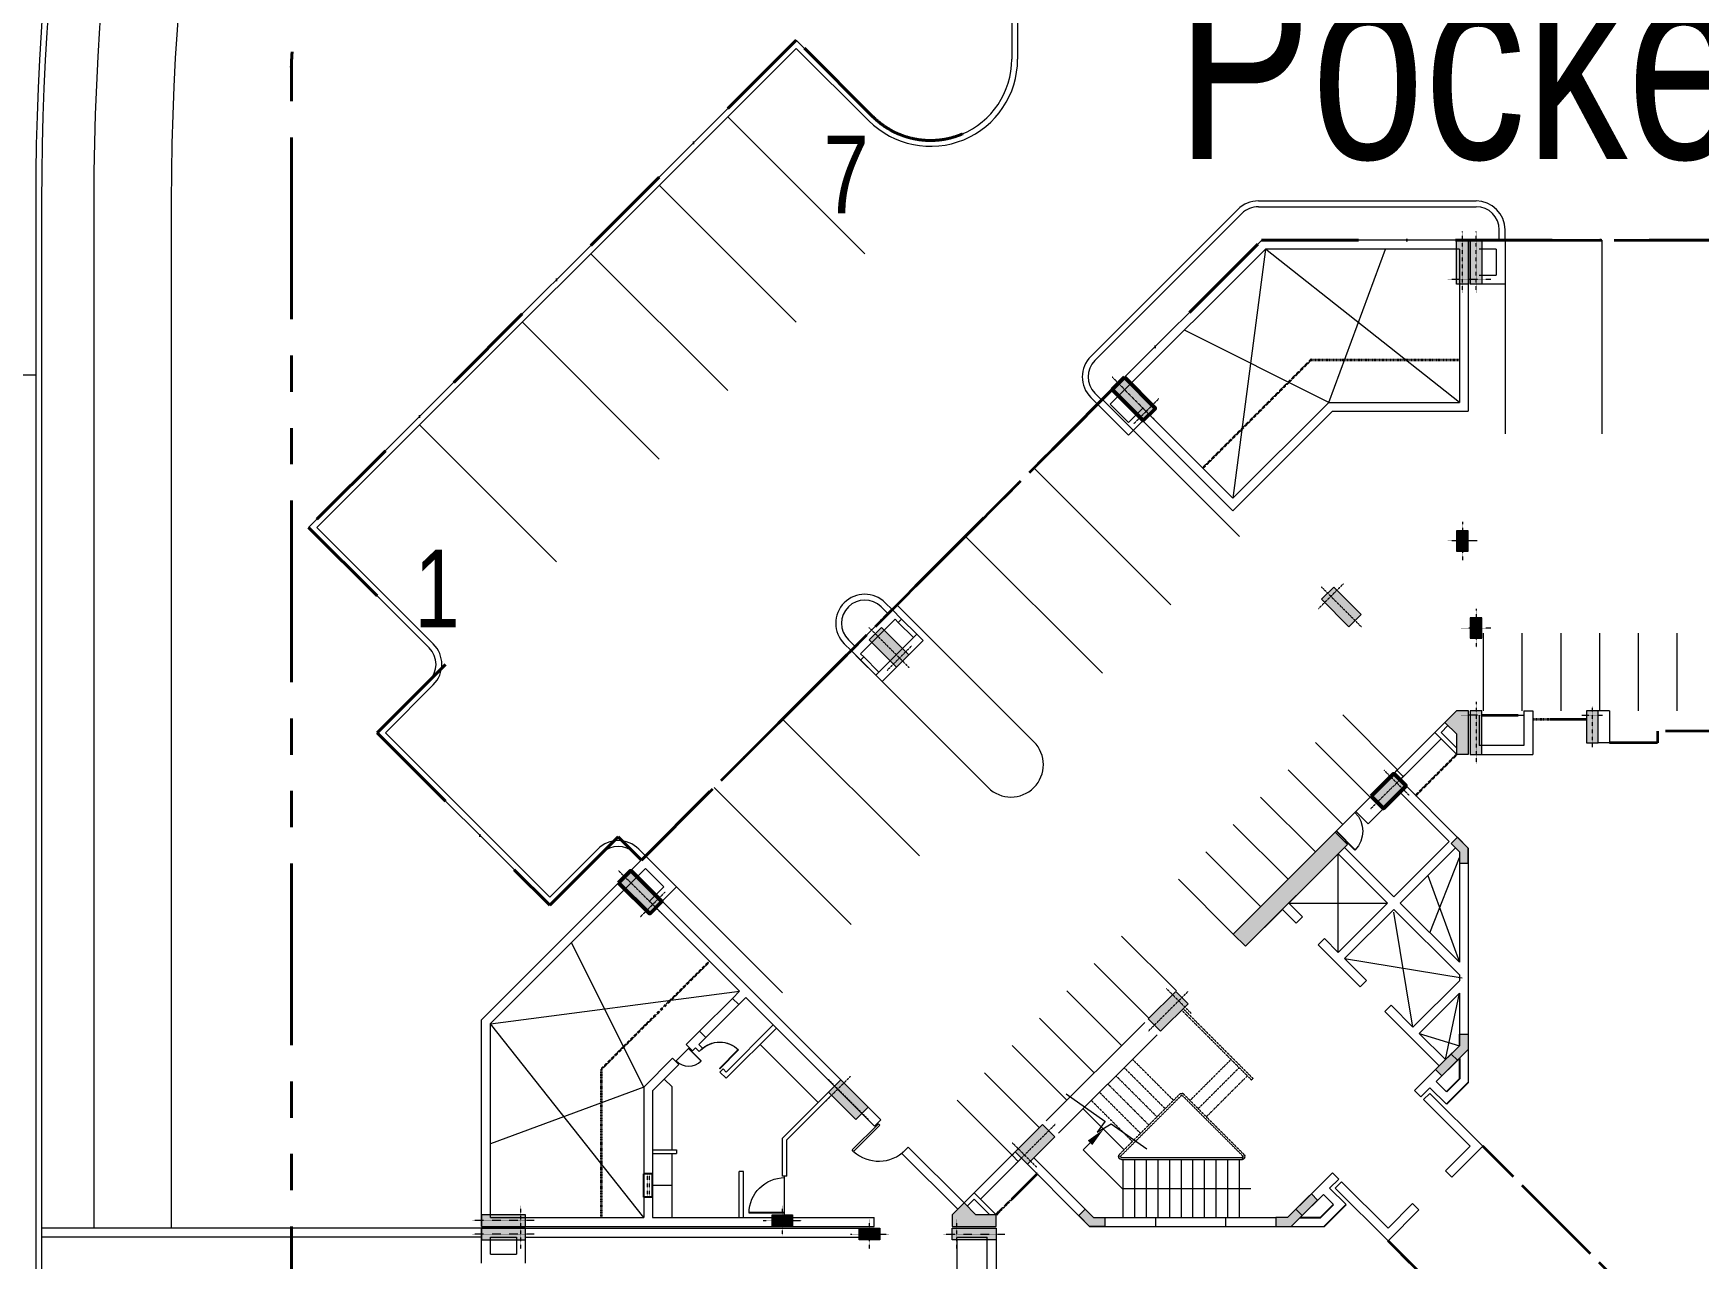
# Model space of a CAD drawing. Header units: inches. Extents: x 5542223 to 12533222, y 497239 to 5189502.
# Drawn here: x 6916560 to 6959546, y 2145931 to 2177581 of the extents above; entities that cross this region are included whole.
import ezdxf

# ---------------------------------------------------------------- set-up
doc = ezdxf.new("R2010")
doc.units = ezdxf.units.IN
doc.header["$MEASUREMENT"] = 0
for name, pattern in [('CENTER2', [1.125, 0.75, -0.125, 0.125, -0.125]), ('DASHDOT', [1, 0.5, -0.25, 0, -0.25]), ('HIDDEN2', [0.1875, 0.125, -0.0625]), ('HIDDENX2', [0.75, 0.5, -0.25]), ('PHANTOM2', [1.25, 0.625, -0.125, 0.125, -0.125, 0.125, -0.125])]:
    doc.linetypes.add(name, pattern=pattern)
doc.layers.get('0').update_dxf_attribs({"color": 1})
for name, color, linetype, lineweight in [('Area_parking', 7, 'DASHDOT', 40), ('C_Door', 7, 'Continuous', 18), ('DOOR', 7, 'Continuous', 9), ('ELE0.18', 7, 'Continuous', 18), ('Parapet', 253, 'Continuous', 9), ('parking', 7, 'Continuous', 13), ('PARKING NO TXT', 7, 'Continuous', 9), ('Parking_Text', 7, 'Continuous', 18), ('PAVEMENT', 7, 'Continuous', 15), ('Road', 7, 'Continuous', 15), ('Road_center', 7, 'DASHDOT', 13), ('Road_CStone', 8, 'Continuous', 15), ('ROW', 7, 'PHANTOM2', 40), ('S_COL', 7, 'Continuous', 9), ('S_COLFILL', 7, 'Continuous', 0), ('S_Door', 7, 'Continuous', 18), ('S_Ele2', 7, 'Continuous', 15), ('S_elev5', 253, 'Continuous', 25), ('S_GRID', 7, 'CENTER2', 9), ('S_Parkingbays', 7, 'Continuous', 13), ('S_Projection', 8, 'HIDDEN2', 35), ('S_Railling', 7, 'Continuous', 13), ('s_stair', 253, 'Continuous', 15), ('S_WALL', 7, 'Continuous', 15), ('S_WinCill', 7, 'Continuous', 13), ('VENT', 7, 'HIDDENX2', 15)]:
    doc.layers.add(name, color=color, linetype=linetype, lineweight=lineweight)
doc.layers.add('C_Wall', color=7, linetype='Continuous', lineweight=25, true_color=0x46007b, plot=False)
doc.layers.add('LS-TEXT', color=7, linetype='Continuous', lineweight=15, plot=False)
doc.styles.add('Parking_txt', font='arial.ttf', dxfattribs={"width": 0.75})

# ---------------------------------------------------------------- blocks, each defined once
blk = doc.blocks.new('col 900')
at = {"layer": 'S_COL', "ltscale": 15}
blk.add_hatch(color=256, dxfattribs=at).paths.add_polyline_path([(-150, -715), (150, -715), (150, 115), (-150, 115)])
at = {"layer": 'S_COL', "color": 6, "linetype": 'CENTER2', "ltscale": 0.1}
for p, q in [((-265, 0), (265, 0)), ((0, 225), (0, -830))]:
    blk.add_line(p, q, dxfattribs=at)
at = {"layer": 'S_COL', "ltscale": 15}
blk.add_lwpolyline([(-150, -715), (150, -715), (150, 115), (-150, 115)], close=True, dxfattribs=at)
blk = doc.blocks.new('COL450X1000')
at = {"layer": 'S_COL', "ltscale": 15}
blk.add_hatch(color=256, dxfattribs=at).paths.add_polyline_path([(225, 885), (-225, 885), (-225, -115), (225, -115)])
blk.add_lwpolyline([(225, 885), (-225, 885), (-225, -115), (225, -115)], close=True, dxfattribs=at)
at = {"layer": 'S_GRID', "color": 6, "ltscale": 0.1}
for p, q in [((0, 1115), (0, -345)), ((-455, 0), (455, 0))]:
    blk.add_line(p, q, dxfattribs=at)
blk = doc.blocks.new('CLO300X530M')
at = {"layer": 'S_COLFILL', "ltscale": 15}
blk.add_hatch(color=256, dxfattribs=at).paths.add_polyline_path([(265, -150), (-265, -150), (-265, 150), (265, 150)])
at = {"layer": 'S_COL', "ltscale": 15}
blk.add_lwpolyline([(265, -150), (-265, -150), (-265, 150), (265, 150)], close=True, dxfattribs=at)
at = {"layer": 'S_GRID', "ltscale": 0.1}
for p, q in [((-495, 0), (495, 0)), ((0, -380), (0, 380))]:
    blk.add_line(p, q, dxfattribs=at)
blk = doc.blocks.new('d800')
at = {"layer": 'C_Door'}
for p, q in [((202, 535), (231, 564)), ((744, -7), (202, 535)), ((773, 22), (231, 564)), ((773, 22), (744, -7))]:
    blk.add_line(p, q, dxfattribs=at)
blk.add_arc((767, 16), 767, 137.3983, 225, dxfattribs=at)
blk = doc.blocks.new('Col1130x300')
at = {"layer": 'S_COL', "ltscale": 15}
blk.add_hatch(color=256, dxfattribs=at).paths.add_polyline_path([(-1015, 150), (115, 150), (115, -150), (-1015, -150)])
at = {"layer": 'S_COL', "color": 0, "ltscale": 15}
blk.add_lwpolyline([(-1015, 150), (115, 150), (115, -150), (-1015, -150)], close=True, dxfattribs=at)
at = {"layer": 'S_GRID', "color": 6, "ltscale": 0.1}
for p, q in [((345, 0), (-1245, 0)), ((0, 380), (0, -380))]:
    blk.add_line(p, q, dxfattribs=at)
blk = doc.blocks.new('Col1130x450')
at = {"layer": 'S_COL', "ltscale": 15}
blk.add_hatch(color=256, dxfattribs=at).paths.add_polyline_path([(-1015, 225), (115, 225), (115, -225), (-1015, -225)])
at = {"layer": 'S_COL', "color": 0, "lineweight": 50, "ltscale": 15}
blk.add_lwpolyline([(-1015, 225), (115, 225), (115, -225), (-1015, -225)], close=True, dxfattribs=at)
at = {"layer": 'S_GRID', "color": 6, "ltscale": 0.1}
for p, q in [((0, 455), (0, -455)), ((345, 0), (-1245, 0))]:
    blk.add_line(p, q, dxfattribs=at)
blk = doc.blocks.new('Door')
for p, q in [((0, 0.458), (0, 0.444)), ((0, 0.458), (0.917, 0.458)), ((0, 0.444), (0.917, 0.444))]:
    blk.add_line(p, q)
blk.add_arc((0, 0.458), 0.917, 270, 360)
blk = doc.blocks.new('Doorr')
for p, q in [((0, -0.458), (0, -0.444)), ((0, -0.444), (0.917, -0.444)), ((0, -0.458), (0.917, -0.458))]:
    blk.add_line(p, q)
blk.add_arc((0, -0.458), 0.917, 0, 90)
blk = doc.blocks.new('col300xx300')
at = {"layer": 'S_COLFILL', "ltscale": 15}
blk.add_hatch(color=256, dxfattribs=at).paths.add_polyline_path([(395, 230), (395, 0), (0, 0), (-279, 279), (-117, 442), (95, 230)])
at = {"layer": 'S_COL', "ltscale": 15}
blk.add_lwpolyline([(395, 230), (395, 0), (0, 0), (-279, 279), (-117, 442), (95, 230)], close=True, dxfattribs=at)
blk = doc.blocks.new('COL450X830')
at = {"layer": 'S_COL', "ltscale": 15}
blk.add_hatch(color=256, dxfattribs=at).paths.add_polyline_path([(-225, -715), (225, -715), (225, 115), (-225, 115)])
at = {"layer": 'S_COL', "color": 0, "lineweight": 50, "ltscale": 15}
blk.add_lwpolyline([(-225, -715), (225, -715), (225, 115), (-225, 115)], close=True, dxfattribs=at)
at = {"layer": 'S_GRID', "color": 6, "lineweight": 9, "ltscale": 0.1}
blk.add_line((455, 0), (-455, 0), dxfattribs=at)
at = {"layer": 'S_GRID', "lineweight": 9, "ltscale": 0.1}
blk.add_line((0, -945), (0, 345), dxfattribs=at)
blk = doc.blocks.new('collift')
at = {"layer": 'S_COL'}
blk.add_hatch(color=256, dxfattribs=at).paths.add_polyline_path([(159, -159), (-159, 159), (2475, 2793), (2793, 2475)])
at = {"layer": 'S_COL', "ltscale": 15}
blk.add_lwpolyline([(159, -159), (-159, 159), (2475, 2793), (2793, 2475)], close=True, dxfattribs=at)
blk = doc.blocks.new('arrow1')
at = {"ltscale": 15}
blk.add_lwpolyline([(-177, -177), (-530, -530), (474, -1530), (3801, -1530)], dxfattribs=at)
blk.add_solid([(-412, -295), (0, 0), (-295, -412)], dxfattribs=at)
blk = doc.blocks.new('1COL')
at = {"layer": 'S_COL'}
h = blk.add_hatch(color=256, dxfattribs=at)
h.paths.add_polyline_path([(545, 80), (0, 80), (0, 0), (300, 0), (512, -212), (913, -613), (1076, -451)])
h.paths.add_polyline_path([(395, 230), (0, 230), (0, 80), (545, 80)])
blk.add_line((1076, -451), (395, 230), dxfattribs=at)
blk.add_lwpolyline([(1076, -451), (913, -613), (300, 0), (0, 0), (0, 230), (395, 230), (1076, -451)], close=True, dxfattribs=at)
blk = doc.blocks.new('ACA_SMS')
at = {"layer": 'S_COLFILL', "ltscale": 15}
for points in [[(15101, -2079), (15401, -2079), (15401, -3209), (15101, -3209), (15101, -2691), (14796, -2385)], [(2083, -15100), (2083, -15400), (3213, -15400), (3213, -15100), (2694, -15100), (2388, -14796)]]:
    blk.add_hatch(color=256, dxfattribs=at).paths.add_polyline_path(points)
at = {"ltscale": 15}
blk.add_lwpolyline([(5025, -11977), (6023, -12685), (6029, -12681), (5825, -12970), (6183, -12749), (7101, -13400)], dxfattribs=at)
at = {"layer": 'C_Wall', "ltscale": 15}
for p, q in [((15170, -11062), (15170, -11586)), ((15170, -11586), (14835, -11921)), ((15400, -11681), (14835, -12246)), ((-5652, -14045), (-5883, -14045)), ((-5652, -14645), (-5883, -14645)), ((11586, -15170), (11921, -14835)), ((11681, -15400), (12247, -14835)), ((11062, -15170), (11586, -15170))]:
    blk.add_line(p, q, dxfattribs=at)
at = {"layer": 'DOOR', "ltscale": 15}
blk.add_line((11968, -5215), (12498, -4685), dxfattribs=at)
at = {"layer": 'ELE0.18'}
blk.add_line((-1382, -12201), (-2881, -10702), dxfattribs=at)
at = {"layer": 'Parapet', "ltscale": 15}
for p, q in [((13477, -3705), (14537, -2646)), ((13640, -3868), (14700, -2808)), ((3705, -13477), (2647, -14535)), ((3868, -13640), (2810, -14698)), ((7330, -15170), (9130, -15170)), ((7330, -15400), (9130, -15400))]:
    blk.add_line(p, q, dxfattribs=at)
at = {"layer": 'S_COL', "ltscale": 15}
for points in [[(15101, -2079), (15401, -2079), (15401, -3209), (15101, -3209), (15101, -2691), (14796, -2385), (15101, -2079)], [(2083, -15100), (2083, -15400), (3213, -15400), (3213, -15100), (2694, -15100), (2388, -14796), (2083, -15100)]]:
    blk.add_lwpolyline(points, dxfattribs=at)
at = {"layer": 'S_Door', "ltscale": 15}
for p, q in [((-4706, -10787), (-5059, -11140)), ((-2245, -15100), (-2245, -14100))]:
    blk.add_line(p, q, dxfattribs=at)
at = {"layer": 'S_Ele2', "ltscale": 0.25}
for p, q in [((10163, 9838), (9327, 3408)), ((15170, 5883), (10163, 9838)), ((11801, 5883), (13267, 9838)), ((11801, 5883), (8073, 7747)), ((13972, -10253), (13477, -7287)), ((-5880, -11802), (-7746, -8074)), ((12205, -8485), (15245, -8980)), ((-9836, -10165), (-3407, -9328)), ((14813, -11094), (15170, -9380)), ((-5880, -15172), (-9836, -10165)), ((14135, -10416), (15171, -10737)), ((-5880, -11802), (-9835, -13269))]:
    blk.add_line(p, q, dxfattribs=at)
at = {"layer": 'S_Ele2', "ltscale": 15}
for p, q in [((12042, -8323), (12042, -5777)), ((14405, -7815), (15170, -5873)), ((14354, -6336), (15170, -8580)), ((10769, -7050), (13315, -7050))]:
    blk.add_line(p, q, dxfattribs=at)
at = {"layer": 'S_Ele2', "ltscale": 0.1}
blk.add_line((2197, -15750), (2197, -16835), dxfattribs=at)
at = {"layer": 'S_elev5', "ltscale": 15}
for p, q in [((-5883, -14645), (-5883, -14045)), ((-5653, -14645), (-5653, -14045))]:
    blk.add_line(p, q, dxfattribs=at)
at = {"layer": 'S_Projection', "ltscale": 7500}
for p, q in [((16350, 10068), (41850, 10068)), ((5834, 5834), (-5834, -5834)), ((15750, -2197), (16835, -2197)), ((18450, -2312), (17065, -2312)), ((20547, -18100), (15775, -13328)), ((4270, -14043), (3212, -15100)), ((18100, -20547), (13329, -15775))]:
    blk.add_line(p, q, dxfattribs=at)
at = {"layer": 'S_Projection'}
for p, q in [((11346, 6983), (8549, 4186)), ((11346, 6983), (15171, 6983)), ((14043, -4267), (15101, -3209)), ((-6980, -11347), (-4184, -8550)), ((-6980, -11347), (-6980, -15172))]:
    blk.add_line(p, q, dxfattribs=at)
at = {"layer": 'S_Projection', "ltscale": 7500}
blk.add_lwpolyline([(24227, -2912), (22990, -2912), (22990, -2612), (20287, -2612), (20287, -2912), (19050, -2912)], dxfattribs=at)
at = {"layer": 'S_Railling', "linetype": 'HIDDENX2', "ltscale": 0.15}
for p, q in [((8004, -9815), (9808, -11618)), ((8040, -9779), (9843, -11582)), ((9808, -11618), (9843, -11582)), ((7951, -11989), (6398, -13542)), ((7987, -12024), (6434, -13578)), ((8022, -12024), (9575, -13578)), ((8058, -11989), (9611, -13542))]:
    blk.add_line(p, q, dxfattribs=at)
at = {"layer": 'S_Railling', "ltscale": 15}
for p, q in [((7050, -10133), (4504, -12678)), ((7368, -10451), (4823, -12997)), ((6451, -13620), (9558, -13620)), ((6451, -13670), (9558, -13670))]:
    blk.add_line(p, q, dxfattribs=at)
at = {"layer": 'S_Railling', "linetype": 'HIDDENX2', "ltscale": 0.15}
for centre, radius, start, end in [((8004, -12042), 75, 45, 135), ((8004, -12042), 25, 45, 135), ((9558, -13595), 75, 270, 45), ((9558, -13595), 25, 270, 45)]:
    blk.add_arc(centre, radius, start, end, dxfattribs=at)
at = {"layer": 'S_Railling', "ltscale": 15}
for centre, radius, start, end in [((6451, -13595), 75, 135, 270), ((6451, -13595), 25, 135, 270), ((9558, -13645), 25, 270, 90)]:
    blk.add_arc(centre, radius, start, end, dxfattribs=at)
at = {"layer": 's_stair', "linetype": 'HIDDENX2', "ltscale": 0.15}
for p, q in [((6732, -11087), (7792, -12148)), ((8217, -12148), (9277, -11087)), ((6307, -11512), (7368, -12572)), ((6520, -11300), (7580, -12360)), ((8429, -12360), (9489, -11300)), ((8641, -12572), (9702, -11512)), ((5883, -11936), (6944, -12997)), ((6095, -11724), (7156, -12784)), ((5671, -12148), (6732, -13209))]:
    blk.add_line(p, q, dxfattribs=at)
at = {"layer": 's_stair'}
for p, q in [((5459, -12360), (6520, -13421)), ((6486, -13670), (6486, -15170)), ((6786, -13670), (6786, -15170)), ((7086, -13670), (7086, -15170)), ((7386, -13670), (7386, -15170)), ((7686, -13670), (7686, -15170)), ((7986, -13670), (7986, -15170)), ((8286, -13670), (8286, -15170)), ((8586, -13670), (8586, -15170)), ((8886, -13670), (8886, -15170)), ((9186, -13670), (9186, -15170)), ((9486, -13670), (9486, -15170))]:
    blk.add_line(p, q, dxfattribs=at)
at = {"layer": 'S_WALL'}
for p, q in [((10068, 10068), (5834, 5834)), ((15400, 10068), (10068, 10068)), ((16350, 10068), (15450, 10068)), ((15450, 10068), (15450, 8938)), ((16350, 10068), (16350, 8938)), ((10163, 9838), (6368, 6042)), ((15170, 9838), (10163, 9838)), ((16120, 9838), (15680, 9838)), ((16120, 9838), (16120, 9168)), ((6368, 6042), (6159, 5834)), ((5834, 5834), (6633, 5035)), ((6159, 5834), (6633, 5360)), ((7004, 5731), (9327, 3408)), ((9327, 3083), (7004, 5406)), ((-530, -530), (530, 530)), ((530, 530), (774, 286)), ((-286, -612), (604, 279)), ((604, 279), (685, 197)), ((685, 197), (774, 286)), ((106, -1167), (1167, -106)), ((269, -1330), (1329, -269)), ((1167, -106), (1329, -269)), ((-530, -530), (-286, -774)), ((-286, -612), (-205, -693)), ((-286, -775), (-205, -693)), ((106, -1167), (269, -1330)), ((-10068, -10068), (-5834, -5834)), ((-5834, -5834), (-5035, -6633)), ((-6205, -6530), (-5834, -6159)), ((-5834, -6159), (-5360, -6633)), ((-9838, -10163), (-6205, -6530)), ((-5360, -6633), (-5731, -7004)), ((-5035, -6633), (-5406, -7004)), ((-5731, -7004), (-3408, -9327)), ((237, -12647), (-5406, -7004)), ((-3592, -9511), (-3408, -9327)), ((-3429, -9673), (-3246, -9489)), ((74, -12809), (-3246, -9489)), ((-10068, -15400), (-10068, -10068)), ((-9838, -15170), (-9838, -10163)), ((-3755, -11413), (-2538, -10196)), ((-3755, -11575), (-2457, -10278)), ((-4787, -10706), (-4441, -10359)), ((-4462, -10706), (-4278, -10522)), ((-5883, -11801), (-5141, -11059)), ((-4624, -10868), (-4543, -10787)), ((-5653, -11896), (-4978, -11222)), ((2224, -14959), (781, -13516)), ((2387, -14796), (944, -13354)), ((-10068, -16350), (-10068, -15450)), ((-10068, -15450), (-8938, -15450)), ((-9838, -16120), (-9838, -15680)), ((-9838, -15680), (-9168, -15680)), ((-9838, -16120), (-9168, -16120))]:
    blk.add_line(p, q, dxfattribs=at)
at = {"layer": 'S_WALL', "ltscale": 0.5}
for p, q in [((15400, 10068), (15400, 5653)), ((15170, 9838), (15170, 5883)), ((15680, 9168), (16120, 9168)), ((15170, 8938), (15170, 6485)), ((15400, 8938), (15400, 6255)), ((16350, 8938), (15450, 8938)), ((7004, 5731), (6633, 5360)), ((6633, 5035), (7004, 5406)), ((-5653, -13420), (-5038, -13420)), ((-5653, -13520), (-5038, -13520)), ((-5038, -13420), (-5038, -13520)), ((-10068, -15400), (-5053, -15400)), ((-9838, -15170), (-5883, -15170)), ((-9168, -15400), (62, -15400)), ((-8938, -15170), (-6485, -15170)), ((-8938, -15400), (-6255, -15400)), ((-8938, -16350), (-8938, -15450)), ((-5653, -15170), (62, -15170)), ((-9168, -15680), (-9168, -16120))]:
    blk.add_line(p, q, dxfattribs=at)
at = {"layer": 'S_WALL', "ltscale": 15}
for p, q in [((11801, 5883), (9327, 3408)), ((11896, 5653), (9327, 3083)), ((11801, 5883), (15170, 5883)), ((11896, 5653), (15400, 5653)), ((15450, -2082), (15450, -3212)), ((15450, -2082), (15450, -3212)), ((16835, -2082), (16835, -2982)), ((16835, -2082), (17065, -2082)), ((17065, -2082), (17065, -3212)), ((19050, -2082), (18750, -2082)), ((19050, -2082), (19050, -2912)), ((14938, -2242), (14536, -2645)), ((14877, -2466), (14699, -2644)), ((15680, -2197), (15680, -2982)), ((16835, -2197), (16835, -2982)), ((17065, -2312), (17065, -3212)), ((15101, -3209), (14536, -2645)), ((15101, -3047), (14699, -2644)), ((16835, -2982), (15680, -2982)), ((19050, -2912), (18750, -2912)), ((19050, -2797), (19050, -2912)), ((15450, -3212), (17065, -3212)), ((13477, -3705), (12498, -4685)), ((13477, -3705), (15400, -5628)), ((13560, -3621), (13478, -3703)), ((13560, -3621), (13722, -3784)), ((13722, -3784), (13641, -3865)), ((13633, -4186), (12816, -5003)), ((13633, -4186), (14906, -5459)), ((12816, -5003), (12498, -4685)), ((11968, -5215), (9334, -7849)), ((12286, -5533), (11968, -5215)), ((12286, -5533), (12205, -5614)), ((14906, -5459), (13477, -6887)), ((12042, -5777), (10769, -7050)), ((12042, -5777), (13315, -7050)), ((12205, -5614), (13477, -6887)), ((15068, -5621), (13640, -7050)), ((15170, -5723), (15170, -8580)), ((15400, -5628), (15400, -11681)), ((10607, -7212), (9652, -8167)), ((10607, -7212), (10960, -7566)), ((10769, -7050), (11123, -7403)), ((13315, -7050), (12042, -8323)), ((13477, -7212), (12205, -8485)), ((13477, -7212), (15170, -8905)), ((13640, -7050), (15170, -8580)), ((11123, -7403), (10960, -7566)), ((9652, -8167), (9334, -7849)), ((11689, -7969), (11526, -8132)), ((11526, -8132), (12608, -9214)), ((11689, -7969), (12042, -8323)), ((12205, -8485), (12770, -9051)), ((15170, -8905), (15170, -9055)), ((12770, -9051), (12608, -9214)), ((15170, -9055), (13972, -10253)), ((15170, -9380), (14135, -10416)), ((15170, -9380), (15170, -10737)), ((-3429, -9673), (-3592, -9511)), ((13407, -9687), (13244, -9850)), ((13244, -9850), (14651, -11257)), ((13407, -9687), (13972, -10253)), ((-4624, -10868), (-4787, -10706)), ((-4462, -10706), (-4366, -10801)), ((-4278, -10522), (-4441, -10359)), ((14135, -10416), (14813, -11094)), ((14813, -11094), (15170, -10737)), ((-4978, -11222), (-5141, -11059)), ((-4543, -10787), (-4448, -10882)), ((-4366, -10801), (-4448, -10882)), ((15170, -11062), (14573, -11660)), ((-3836, -11331), (-3917, -11413)), ((-3917, -11413), (-3755, -11575)), ((-3836, -11331), (-3755, -11413)), ((14014, -11893), (14651, -11257)), ((-5883, -11801), (-5883, -14045)), ((-5653, -11896), (-5653, -14045)), ((-2303, -13121), (-1114, -11932)), ((-2188, -13169), (-1032, -12014)), ((14177, -12056), (14015, -11893)), ((14411, -11822), (14177, -12056)), ((14248, -12127), (14411, -11964)), ((14835, -12246), (14411, -11822)), ((15775, -13328), (14411, -11964)), ((14835, -11921), (14573, -11660)), ((15450, -13328), (14248, -12127)), ((74, -12809), (237, -12647)), ((781, -13516), (944, -13354)), ((3624, -13559), (3705, -13478)), ((3624, -13559), (3786, -13721)), ((3705, -13477), (5628, -15400)), ((3786, -13721), (3868, -13640)), ((4186, -13633), (5723, -15170)), ((14813, -13965), (15450, -13328)), ((14976, -14127), (15775, -13328)), ((-5883, -14045), (-5883, -15170)), ((-5652, -14045), (-5653, -15170)), ((-3303, -13985), (-3418, -13985)), ((-2188, -14100), (-2303, -14100)), ((10737, -15170), (11893, -14014)), ((11822, -14410), (12056, -14177)), ((12056, -14177), (11893, -14014)), ((14976, -14127), (14813, -13965)), ((2245, -14938), (2648, -14535)), ((3213, -15100), (2648, -14535)), ((11660, -14573), (11062, -15170)), ((11921, -14835), (11660, -14573)), ((12247, -14835), (11822, -14410)), ((12127, -14248), (11964, -14411)), ((13329, -15775), (11964, -14411)), ((13329, -15450), (12127, -14248)), ((2469, -14876), (2648, -14698)), ((3050, -15100), (2648, -14698)), ((13329, -15450), (13965, -14813)), ((13329, -15775), (14128, -14976)), ((14128, -14976), (13965, -14813)), ((-8938, -15450), (62, -15450)), ((62, -15400), (62, -15170)), ((62, -15680), (62, -15450)), ((2082, -15450), (3212, -15450)), ((2083, -15450), (3213, -15450)), ((3212, -15450), (3212, -17065)), ((5628, -15400), (7330, -15400)), ((5723, -15170), (7330, -15170)), ((7330, -15170), (7330, -15400)), ((9130, -15170), (10437, -15170)), ((9130, -15170), (9130, -15400)), ((9130, -15400), (11681, -15400)), ((-8938, -15680), (62, -15680)), ((2197, -15680), (2982, -15680)), ((2982, -16835), (2982, -15680))]:
    blk.add_line(p, q, dxfattribs=at)
at = {"layer": 'S_WALL', "ltscale": 1000}
for p, q in [((-2303, -14100), (-2303, -13121)), ((-2188, -14100), (-2188, -13169)), ((-3418, -15170), (-3418, -13985)), ((-3303, -15170), (-3303, -13985))]:
    blk.add_line(p, q, dxfattribs=at)
at = {"layer": 'S_WinCill', "ltscale": 15}
for p, q in [((685, 197), (1078, -195)), ((774, 286), (1167, -106)), ((-286, -774), (106, -1167)), ((-205, -693), (187, -1085))]:
    blk.add_line(p, q, dxfattribs=at)
at = {"layer": 'S_WinCill'}
for p, q in [((-4441, -10359), (-3592, -9511)), ((-4278, -10522), (-3429, -9673)), ((-5152, -11796), (-5352, -11596)), ((-5153, -11796), (-5153, -13420)), ((-5153, -13520), (-5153, -15170)), ((-5152, -14345), (-5652, -14345))]:
    blk.add_line(p, q, dxfattribs=at)
at = {"layer": 'VENT', "ltscale": 0.1}
for p, q in [((-5792, -14045), (-5792, -14645)), ((-5742, -14045), (-5742, -14645))]:
    blk.add_line(p, q, dxfattribs=at)
blk.add_blockref('arrow1', (5989, -12891))
at = {"layer": 'DOOR', "ltscale": 15, "xscale": -749.9999999999877, "yscale": 750, "zscale": 750, "rotation": 134.9999999999496}
blk.add_blockref('Door', (12233, -4950), dxfattribs=at)
at = {"layer": 'DOOR', "xscale": 1.25, "yscale": 1.25, "zscale": 1.25, "rotation": 90}
blk.add_blockref('d800', (205, -13716), dxfattribs=at)
at = {"layer": 'S_COL', "ltscale": 15}
for name, p, rotation in [('Col1130x450', (7086, 5651), 314.7586580747239), ('COL450X1000', (-873, -11855), 225), ('COL450X1000', (3946, -13555), 315), ('CLO300X530M', (-2303, -15250), 4.002063966804346e-08)]:
    blk.add_blockref(name, p, dxfattribs=dict(at, rotation=rotation))
at = {"layer": 'S_COL', "ltscale": 15, "xscale": -1}
for name, p, rotation in [('CLO300X530M', (15250, 2303), 90), ('COL450X1000', (11855, 873), 225), ('Col1130x450', (-5651, -7086), 135.2413422365608), ('COL450X1000', (7927, -9574), 135.0005825840317)]:
    blk.add_blockref(name, p, dxfattribs=dict(at, rotation=rotation))
at = {"layer": 'S_COL', "xscale": -1}
for name, p, rotation in [('CLO300X530M', (15600, 53), 90), ('Col1130x300', (15600, -2197), 270), ('col300xx300', (15401, -5628), 90)]:
    blk.add_blockref(name, p, dxfattribs=dict(at, rotation=rotation))
at = {"layer": 'S_COL'}
for name, p, rotation in [('COL450X1000', (718, -718), 45), ('COL450X830', (13555, -3946), 315), ('col300xx300', (15401, -10832), 90), ('CLO300X530M', (-53, -15600), 4.002063966804346e-08), ('Col1130x300', (2197, -15600), 180.0000002401239)]:
    blk.add_blockref(name, p, dxfattribs=dict(at, rotation=rotation))
for name, p in [('col 900', (18600, -2197)), ('collift', (9493, -8008)), ('col300xx300', (5628, -15400))]:
    blk.add_blockref(name, p, dxfattribs=at)
at = {"layer": 'S_COL', "xscale": -1}
blk.add_blockref('col300xx300', (10832, -15400), dxfattribs=at)
at = {"layer": 'S_Door', "ltscale": 15}
for name, p, xscale, yscale, zscale, rotation in [('Door', (-4164, -11085), -749.9999999999877, 750, 750, 225.0000000000503), ('Door', (-4883, -10964), 499.9999999999918, 500, 500, 315), ('Doorr', (-2245, -14600), -1000.000000000174, 1000, 1000, 359.9888770536754)]:
    blk.add_blockref(name, p, dxfattribs=dict(at, xscale=xscale, yscale=yscale, zscale=zscale, rotation=rotation))
at = {"layer": 'S_elev5', "rotation": 270}
blk.add_blockref('1COL', (15170, -10437), dxfattribs=at)
at = {"layer": 'S_elev5', "xscale": -1, "rotation": 180}
blk.add_blockref('1COL', (10437, -15170), dxfattribs=at)
at = {"layer": 'S_Projection', "rotation": 270}
for p in [(15250, 9053), (15600, 9053)]:
    blk.add_blockref('Col1130x300', p, dxfattribs=at)
at = {"layer": 'S_Projection', "xscale": -1, "rotation": 180.0000002934846}
for p in [(-9053, -15250), (-9053, -15600)]:
    blk.add_blockref('Col1130x300', p, dxfattribs=at)
blk = doc.blocks.new('ACA_SIT')
at = {"layer": 'S_COLFILL', "ltscale": 15}
for points in [[(-15101, -2079), (-15401, -2079), (-15401, -3209), (-15101, -3209), (-15101, -2691), (-14796, -2385)], [(-2083, -15100), (-2083, -15400), (-3213, -15400), (-3213, -15100), (-2694, -15100), (-2388, -14796)]]:
    blk.add_hatch(color=256, dxfattribs=at).paths.add_polyline_path(points)
at = {"ltscale": 15}
blk.add_lwpolyline([(-5025, -11977), (-6023, -12685), (-6029, -12681), (-5825, -12970), (-6183, -12749), (-7101, -13400)], dxfattribs=at)
at = {"layer": 'C_Wall', "ltscale": 15}
for p, q in [((-15170, -11062), (-15170, -11586)), ((-15170, -11586), (-14835, -11921)), ((-15400, -11681), (-14835, -12246)), ((5652, -14045), (5883, -14045)), ((-11681, -15400), (-12247, -14835)), ((-11586, -15170), (-11921, -14835)), ((5652, -14645), (5883, -14645)), ((-11062, -15170), (-11586, -15170))]:
    blk.add_line(p, q, dxfattribs=at)
at = {"layer": 'DOOR', "ltscale": 15}
blk.add_line((-11968, -5215), (-12498, -4685), dxfattribs=at)
at = {"layer": 'ELE0.18'}
blk.add_line((1382, -12201), (2881, -10702), dxfattribs=at)
at = {"layer": 'Parapet', "ltscale": 15}
for p, q in [((-13640, -3868), (-14700, -2808)), ((-13478, -3705), (-14537, -2646)), ((-3868, -13640), (-2810, -14698)), ((-3705, -13477), (-2647, -14535)), ((-7330, -15170), (-9130, -15170)), ((-7330, -15400), (-9130, -15400))]:
    blk.add_line(p, q, dxfattribs=at)
at = {"layer": 'S_COL', "ltscale": 15}
for points in [[(-15101, -2079), (-15401, -2079), (-15401, -3209), (-15101, -3209), (-15101, -2691), (-14796, -2385), (-15101, -2079)], [(-2083, -15100), (-2083, -15400), (-3213, -15400), (-3213, -15100), (-2694, -15100), (-2388, -14796), (-2083, -15100)]]:
    blk.add_lwpolyline(points, dxfattribs=at)
at = {"layer": 'S_Door', "ltscale": 15}
for p, q in [((4706, -10787), (5059, -11140)), ((2245, -15100), (2245, -14100))]:
    blk.add_line(p, q, dxfattribs=at)
at = {"layer": 'S_Ele2', "ltscale": 0.25}
for p, q in [((-15170, 5883), (-10163, 9838)), ((-11801, 5883), (-13267, 9838)), ((-10163, 9838), (-9327, 3408)), ((-11801, 5883), (-8073, 7747)), ((-13972, -10253), (-13478, -7287)), ((5880, -11802), (7746, -8074)), ((-12205, -8485), (-15245, -8980)), ((-14813, -11094), (-15170, -9380)), ((9836, -10165), (3407, -9328)), ((5880, -15172), (9836, -10165)), ((-14135, -10416), (-15171, -10737)), ((5880, -11802), (9835, -13269))]:
    blk.add_line(p, q, dxfattribs=at)
at = {"layer": 'S_Ele2', "ltscale": 0.1}
for p, q in [((-15750, -2197), (-16835, -2197)), ((-2197, -15750), (-2197, -16835))]:
    blk.add_line(p, q, dxfattribs=at)
at = {"layer": 'S_Ele2', "ltscale": 15}
for p, q in [((-14405, -7815), (-15170, -5873)), ((-12042, -8323), (-12042, -5777)), ((-14354, -6336), (-15170, -8580)), ((-10769, -7050), (-13315, -7050))]:
    blk.add_line(p, q, dxfattribs=at)
at = {"layer": 'S_elev5', "ltscale": 15}
for p, q in [((5653, -14645), (5653, -14045)), ((5883, -14645), (5883, -14045))]:
    blk.add_line(p, q, dxfattribs=at)
at = {"layer": 'S_Projection', "ltscale": 5000}
for p, q in [((-16350, 10068), (-41850, 10068)), ((-5834, 5834), (5834, -5834)), ((-20547, -18100), (-15775, -13328)), ((-18100, -20547), (-13329, -15775))]:
    blk.add_line(p, q, dxfattribs=at)
at = {"layer": 'S_Projection'}
for p, q in [((-11346, 6983), (-15171, 6983)), ((-11346, 6983), (-8549, 4186)), ((-18450, -2312), (-17065, -2312)), ((-14043, -4267), (-15101, -3209)), ((6980, -11347), (4184, -8550)), ((6980, -11347), (6980, -15172)), ((-4270, -14043), (-3212, -15100))]:
    blk.add_line(p, q, dxfattribs=at)
at = {"layer": 'S_Projection', "ltscale": 5000}
blk.add_lwpolyline([(-24227, -2912), (-22990, -2912), (-22990, -2612), (-20287, -2612), (-20287, -2912), (-19050, -2912)], dxfattribs=at)
at = {"layer": 'S_Railling', "linetype": 'HIDDENX2', "ltscale": 0.15}
for p, q in [((-8040, -9779), (-9843, -11582)), ((-8004, -9815), (-9808, -11618)), ((-9808, -11618), (-9843, -11582)), ((-8058, -11989), (-9611, -13542)), ((-8022, -12024), (-9575, -13578)), ((-7987, -12024), (-6434, -13578)), ((-7951, -11989), (-6398, -13542))]:
    blk.add_line(p, q, dxfattribs=at)
at = {"layer": 'S_Railling', "ltscale": 15}
for p, q in [((-7050, -10133), (-4504, -12678)), ((-7368, -10451), (-4823, -12997)), ((-6451, -13620), (-9558, -13620)), ((-6451, -13670), (-9558, -13670))]:
    blk.add_line(p, q, dxfattribs=at)
at = {"layer": 'S_Railling', "linetype": 'HIDDENX2', "ltscale": 0.15}
for centre, radius, start, end in [((-8004, -12042), 75, 45, 135), ((-8004, -12042), 25, 45, 135), ((-9558, -13595), 75, 135, 270), ((-9558, -13595), 25, 135, 270)]:
    blk.add_arc(centre, radius, start, end, dxfattribs=at)
at = {"layer": 'S_Railling', "ltscale": 15}
for centre, radius, start, end in [((-9558, -13645), 25, 90, 270), ((-6451, -13595), 75, 270, 45), ((-6451, -13595), 25, 270, 45)]:
    blk.add_arc(centre, radius, start, end, dxfattribs=at)
at = {"layer": 's_stair', "linetype": 'HIDDENX2', "ltscale": 0.15}
for p, q in [((-8217, -12148), (-9277, -11087)), ((-6732, -11087), (-7792, -12148)), ((-8641, -12572), (-9702, -11512)), ((-8429, -12360), (-9489, -11300)), ((-6520, -11300), (-7580, -12360)), ((-6307, -11512), (-7368, -12572)), ((-6095, -11724), (-7156, -12784)), ((-5883, -11936), (-6944, -12997)), ((-5671, -12148), (-6732, -13209))]:
    blk.add_line(p, q, dxfattribs=at)
at = {"layer": 's_stair'}
for p, q in [((-5459, -12360), (-6520, -13421)), ((-9486, -13670), (-9486, -15170)), ((-9186, -13670), (-9186, -15170)), ((-8886, -13670), (-8886, -15170)), ((-8586, -13670), (-8586, -15170)), ((-8286, -13670), (-8286, -15170)), ((-7986, -13670), (-7986, -15170)), ((-7686, -13670), (-7686, -15170)), ((-7386, -13670), (-7386, -15170)), ((-7086, -13670), (-7086, -15170)), ((-6786, -13670), (-6786, -15170)), ((-6486, -13670), (-6486, -15170))]:
    blk.add_line(p, q, dxfattribs=at)
at = {"layer": 'S_WALL'}
for p, q in [((-16350, 10068), (-16350, 8938)), ((-16350, 10068), (-15450, 10068)), ((-15450, 10068), (-15450, 8938)), ((-15400, 10068), (-10068, 10068)), ((-10068, 10068), (-5834, 5834)), ((-16120, 9838), (-15680, 9838)), ((-16120, 9838), (-16120, 9168)), ((-15170, 9838), (-10163, 9838)), ((-10163, 9838), (-6368, 6042)), ((-6368, 6042), (-6159, 5834)), ((-7004, 5731), (-9327, 3408)), ((-6159, 5834), (-6633, 5360)), ((-5834, 5834), (-6633, 5035)), ((-9327, 3083), (-7004, 5406)), ((-530, 530), (-774, 286)), ((530, -530), (-530, 530)), ((-685, 197), (-774, 286)), ((-604, 279), (-685, 197)), ((286, -612), (-604, 279)), ((-1167, -106), (-1329, -269)), ((-269, -1330), (-1329, -269)), ((-106, -1167), (-1167, -106)), ((286, -612), (205, -693)), ((286, -775), (205, -693)), ((530, -530), (286, -774)), ((-106, -1167), (-269, -1330)), ((5834, -5834), (5035, -6633)), ((10068, -10068), (5834, -5834)), ((5834, -6159), (5360, -6633)), ((6205, -6530), (5834, -6159)), ((5035, -6633), (5406, -7004)), ((5360, -6633), (5731, -7004)), ((9838, -10163), (6205, -6530)), ((-237, -12647), (5406, -7004)), ((5731, -7004), (3408, -9327)), ((3592, -9511), (3408, -9327)), ((-74, -12809), (3246, -9489)), ((3429, -9673), (3246, -9489)), ((3755, -11575), (2457, -10278)), ((3755, -11413), (2538, -10196)), ((9838, -15170), (9838, -10163)), ((10068, -15400), (10068, -10068)), ((4462, -10706), (4278, -10522)), ((4787, -10706), (4441, -10359)), ((4624, -10868), (4543, -10787)), ((5883, -11801), (5141, -11059)), ((5653, -11896), (4978, -11222)), ((-2387, -14796), (-944, -13354)), ((-2224, -14959), (-781, -13516)), ((10068, -15450), (8938, -15450)), ((10068, -16350), (10068, -15450)), ((9838, -15680), (9168, -15680)), ((9838, -16120), (9838, -15680)), ((9838, -16120), (9168, -16120))]:
    blk.add_line(p, q, dxfattribs=at)
at = {"layer": 'S_WALL', "ltscale": 0.5}
for p, q in [((-15400, 10068), (-15400, 5653)), ((-15170, 9838), (-15170, 5883)), ((-15680, 9168), (-16120, 9168)), ((-16350, 8938), (-15450, 8938)), ((-15400, 8938), (-15400, 6255)), ((-15170, 8938), (-15170, 6485)), ((-7004, 5731), (-6633, 5360)), ((-6633, 5035), (-7004, 5406)), ((5653, -13420), (5038, -13420)), ((5038, -13420), (5038, -13520)), ((5653, -13520), (5038, -13520)), ((5653, -15170), (-62, -15170)), ((9168, -15400), (-62, -15400)), ((10068, -15400), (5053, -15400)), ((9838, -15170), (5883, -15170)), ((8938, -15400), (6255, -15400)), ((8938, -15170), (6485, -15170)), ((8938, -16350), (8938, -15450)), ((9168, -15680), (9168, -16120))]:
    blk.add_line(p, q, dxfattribs=at)
at = {"layer": 'S_WALL', "ltscale": 15}
for p, q in [((-11896, 5653), (-15400, 5653)), ((-11801, 5883), (-15170, 5883)), ((-11896, 5653), (-9327, 3083)), ((-11801, 5883), (-9327, 3408)), ((-19050, -2082), (-19050, -2912)), ((-19050, -2082), (-18750, -2082)), ((-17065, -2082), (-17065, -3212)), ((-16835, -2082), (-17065, -2082)), ((-16835, -2082), (-16835, -2982)), ((-15450, -2082), (-15450, -3212)), ((-15450, -2082), (-15450, -3212)), ((-17065, -2312), (-17065, -3212)), ((-16835, -2197), (-16835, -2982)), ((-15680, -2197), (-15680, -2982)), ((-14938, -2242), (-14536, -2645)), ((-14877, -2466), (-14699, -2644)), ((-19050, -2797), (-19050, -2912)), ((-19050, -2912), (-18750, -2912)), ((-16835, -2982), (-15680, -2982)), ((-15101, -3047), (-14699, -2644)), ((-15101, -3209), (-14536, -2645)), ((-15450, -3212), (-17065, -3212)), ((-13477, -3705), (-15400, -5628)), ((-13560, -3621), (-13722, -3784)), ((-13722, -3784), (-13641, -3865)), ((-13560, -3621), (-13478, -3703)), ((-13477, -3705), (-12498, -4685)), ((-13633, -4186), (-14906, -5459)), ((-13633, -4186), (-12816, -5003)), ((-12816, -5003), (-12498, -4685)), ((-14906, -5459), (-13478, -6887)), ((-12286, -5533), (-11968, -5215)), ((-12286, -5533), (-12205, -5614)), ((-11968, -5215), (-9334, -7849)), ((-15400, -5628), (-15400, -11681)), ((-15170, -5723), (-15170, -8580)), ((-15068, -5621), (-13640, -7050)), ((-12205, -5614), (-13478, -6887)), ((-12042, -5777), (-13315, -7050)), ((-12042, -5777), (-10769, -7050)), ((-13640, -7050), (-15170, -8580)), ((-13478, -7212), (-15170, -8905)), ((-13478, -7212), (-12205, -8485)), ((-13315, -7050), (-12042, -8323)), ((-10769, -7050), (-11123, -7403)), ((-10607, -7212), (-10960, -7566)), ((-10607, -7212), (-9652, -8167)), ((-11123, -7403), (-10960, -7566)), ((-11526, -8132), (-12608, -9214)), ((-11689, -7969), (-12042, -8323)), ((-11689, -7969), (-11526, -8132)), ((-9652, -8167), (-9334, -7849)), ((-12205, -8485), (-12770, -9051)), ((-15170, -8905), (-15170, -9055)), ((-15170, -9055), (-13972, -10253)), ((-15170, -9380), (-14135, -10416)), ((-15170, -9380), (-15170, -10737)), ((-12770, -9051), (-12608, -9214)), ((-13244, -9850), (-14651, -11257)), ((-13407, -9687), (-13972, -10253)), ((-13407, -9687), (-13244, -9850)), ((3429, -9673), (3592, -9511)), ((-14813, -11094), (-15170, -10737)), ((-14135, -10416), (-14813, -11094)), ((4278, -10522), (4441, -10359)), ((4462, -10706), (4366, -10801)), ((4624, -10868), (4787, -10706)), ((-15170, -11062), (-14573, -11660)), ((4366, -10801), (4448, -10882)), ((4543, -10787), (4448, -10882)), ((4978, -11222), (5141, -11059)), ((-14014, -11893), (-14651, -11257)), ((3836, -11331), (3755, -11413)), ((3917, -11413), (3755, -11575)), ((3836, -11331), (3917, -11413)), ((-15775, -13328), (-14411, -11964)), ((-14835, -11921), (-14573, -11660)), ((-14835, -12246), (-14411, -11822)), ((-14411, -11822), (-14177, -12056)), ((-14248, -12127), (-14411, -11964)), ((-14177, -12056), (-14015, -11893)), ((2188, -13169), (1032, -12014)), ((2303, -13121), (1114, -11932)), ((5653, -11896), (5653, -14045)), ((5883, -11801), (5883, -14045)), ((-15450, -13328), (-14248, -12127)), ((-74, -12809), (-237, -12647)), ((-14976, -14127), (-15775, -13328)), ((-14813, -13965), (-15450, -13328)), ((-4186, -13633), (-5723, -15170)), ((-3705, -13477), (-5628, -15400)), ((-3786, -13721), (-3868, -13640)), ((-3624, -13559), (-3786, -13721)), ((-3624, -13559), (-3705, -13478)), ((-781, -13516), (-944, -13354)), ((-14976, -14127), (-14813, -13965)), ((-12056, -14177), (-11893, -14014)), ((-11822, -14410), (-12056, -14177)), ((-10737, -15170), (-11893, -14014)), ((2188, -14100), (2303, -14100)), ((3303, -13985), (3418, -13985)), ((5652, -14045), (5653, -15170)), ((5883, -14045), (5883, -15170)), ((-13329, -15450), (-12127, -14248)), ((-13329, -15775), (-11964, -14411)), ((-12247, -14835), (-11822, -14410)), ((-12127, -14248), (-11964, -14411)), ((-11921, -14835), (-11660, -14573)), ((-11660, -14573), (-11062, -15170)), ((-3213, -15100), (-2648, -14535)), ((-2245, -14938), (-2648, -14535)), ((-14128, -14976), (-13965, -14813)), ((-13329, -15775), (-14128, -14976)), ((-13329, -15450), (-13965, -14813)), ((-3050, -15100), (-2648, -14698)), ((-2469, -14876), (-2648, -14698)), ((-9130, -15400), (-11681, -15400)), ((-9130, -15170), (-10437, -15170)), ((-9130, -15170), (-9130, -15400)), ((-5723, -15170), (-7330, -15170)), ((-7330, -15170), (-7330, -15400)), ((-5628, -15400), (-7330, -15400)), ((-2083, -15450), (-3213, -15450)), ((-3212, -15450), (-3212, -17065)), ((-2082, -15450), (-3212, -15450)), ((-62, -15400), (-62, -15170)), ((8938, -15450), (-62, -15450)), ((-62, -15680), (-62, -15450)), ((-2197, -15680), (-2982, -15680)), ((-2982, -16835), (-2982, -15680)), ((8938, -15680), (-62, -15680))]:
    blk.add_line(p, q, dxfattribs=at)
at = {"layer": 'S_WALL', "ltscale": 1000}
for p, q in [((2188, -14100), (2188, -13169)), ((2303, -14100), (2303, -13121)), ((3303, -15170), (3303, -13985)), ((3418, -15170), (3418, -13985))]:
    blk.add_line(p, q, dxfattribs=at)
at = {"layer": 'S_WinCill', "ltscale": 15}
for p, q in [((-774, 286), (-1167, -106)), ((-685, 197), (-1078, -195)), ((205, -693), (-187, -1085)), ((286, -774), (-106, -1167))]:
    blk.add_line(p, q, dxfattribs=at)
at = {"layer": 'S_WinCill'}
for p, q in [((4278, -10522), (3429, -9673)), ((4441, -10359), (3592, -9511)), ((5152, -11796), (5352, -11596)), ((5153, -11796), (5153, -13420)), ((5153, -13520), (5153, -15170)), ((5152, -14345), (5652, -14345))]:
    blk.add_line(p, q, dxfattribs=at)
at = {"layer": 'VENT', "ltscale": 0.1}
for p, q in [((5742, -14045), (5742, -14645)), ((5792, -14045), (5792, -14645))]:
    blk.add_line(p, q, dxfattribs=at)
at = {"xscale": -1}
blk.add_blockref('arrow1', (-5989, -12891), dxfattribs=at)
at = {"layer": 'DOOR', "ltscale": 15, "xscale": 749.9999999999877, "yscale": 750, "zscale": 750, "rotation": 225.0000000000503}
blk.add_blockref('Door', (-12233, -4950), dxfattribs=at)
at = {"layer": 'DOOR', "xscale": -1.25, "yscale": 1.25, "zscale": 1.25, "rotation": 270}
blk.add_blockref('d800', (-205, -13716), dxfattribs=at)
at = {"layer": 'S_COL', "ltscale": 15, "xscale": -1}
for name, p, rotation in [('Col1130x450', (-7086, 5651), 45.24134192527607), ('COL450X1000', (873, -11855), 134.9999999999999), ('COL450X1000', (-3946, -13555), 45), ('CLO300X530M', (2303, -15250), 359.9999999599794)]:
    blk.add_blockref(name, p, dxfattribs=dict(at, rotation=rotation))
at = {"layer": 'S_COL', "ltscale": 15}
for name, p, rotation in [('CLO300X530M', (-15250, 2303), 270), ('COL450X1000', (-11855, 873), 135), ('Col1130x450', (5651, -7086), 224.7586577634391), ('COL450X1000', (-7927, -9574), 224.9994174159683)]:
    blk.add_blockref(name, p, dxfattribs=dict(at, rotation=rotation))
at = {"layer": 'S_COL'}
for name, p, rotation in [('CLO300X530M', (-15600, 53), 270), ('Col1130x300', (-15600, -2197), 90), ('col300xx300', (-15401, -5628), 270)]:
    blk.add_blockref(name, p, dxfattribs=dict(at, rotation=rotation))
at = {"layer": 'S_COL', "xscale": -1}
for name, p, rotation in [('COL450X1000', (-718, -718), 315), ('COL450X830', (-13555, -3946), 45), ('col300xx300', (-15401, -10832), 270), ('Col1130x300', (-2197, -15600), 179.9999997598762), ('CLO300X530M', (53, -15600), 359.9999999599794)]:
    blk.add_blockref(name, p, dxfattribs=dict(at, rotation=rotation))
for name, p in [('col 900', (-18600, -2197)), ('collift', (-9493, -8008)), ('col300xx300', (-5628, -15400))]:
    blk.add_blockref(name, p, dxfattribs=at)
at = {"layer": 'S_COL'}
blk.add_blockref('col300xx300', (-10832, -15400), dxfattribs=at)
at = {"layer": 'S_Door', "ltscale": 15}
for name, p, xscale, yscale, zscale, rotation in [('Door', (4164, -11085), 749.9999999999877, 750, 750, 134.9999999999497), ('Door', (4883, -10964), -499.9999999999918, 500, 500, 45), ('Doorr', (2245, -14600), 1000.000000000174, 1000, 1000, 0.01112294632456071)]:
    blk.add_blockref(name, p, dxfattribs=dict(at, xscale=xscale, yscale=yscale, zscale=zscale, rotation=rotation))
at = {"layer": 'S_elev5', "xscale": -1, "rotation": 90}
blk.add_blockref('1COL', (-15170, -10437), dxfattribs=at)
at = {"layer": 'S_elev5', "rotation": 180}
blk.add_blockref('1COL', (-10437, -15170), dxfattribs=at)
at = {"layer": 'S_Projection', "xscale": -1, "rotation": 90}
for p in [(-15600, 9053), (-15250, 9053)]:
    blk.add_blockref('Col1130x300', p, dxfattribs=at)
at = {"layer": 'S_Projection', "rotation": 179.9999997065153}
for p in [(9053, -15250), (9053, -15600)]:
    blk.add_blockref('Col1130x300', p, dxfattribs=at)

msp = doc.modelspace()

# ---------------------------------------------------------------- linework, layer by layer
msp.add_circle((6864263.374, 1819279.277), 1322040.52)
at = {"layer": 'Area_parking', "ltscale": 5000}
for p, q in [((6941815.986, 2185446.104), (6941815.986, 2176911.803)), ((6936253.872, 2177404.068), (6923667.371, 2164817.567)), ((6938231.062, 2175426.878), (6936253.872, 2177404.068)), ((6932258.719, 2156226.22), (6948266.016, 2172233.517)), ((6948266.016, 2172233.517), (6981462.133, 2172233.517)), ((6923667.371, 2164817.567), (6927202.905, 2161282.033)), ((6927202.905, 2161282.033), (6925435.138, 2159514.266)), ((6925435.138, 2159514.266), (6929889.911, 2155059.494)), ((6929889.911, 2155059.494), (6931657.678, 2156827.261)), ((6931657.678, 2156827.261), (6932258.719, 2156226.22))]:
    msp.add_line(p, q, dxfattribs=at)
msp.add_arc((6939715.986, 2176911.803), 2100, 225, 0, dxfattribs=at)
at = {"layer": 'parking'}
for p, q in [((6954548.737, 2172233.517), (6954548.737, 2167233.517)), ((6957048.737, 2172233.517), (6957048.737, 2167233.517)), ((6944154.13, 2168121.631), (6947689.664, 2164586.097)), ((6942386.363, 2166353.864), (6945921.897, 2162818.331)), ((6940618.596, 2164586.097), (6944154.13, 2161050.564)), ((6938850.829, 2162818.331), (6942386.363, 2159282.797)), ((6953994.21, 2160083.517), (6953994.21, 2162083.517)), ((6954994.21, 2160083.517), (6954994.21, 2162083.517)), ((6955994.21, 2160083.517), (6955994.21, 2162083.517)), ((6956994.21, 2160083.517), (6956994.21, 2162083.517)), ((6957994.21, 2160083.517), (6957994.21, 2162083.517)), ((6958994.21, 2160083.517), (6958994.21, 2162083.517)), ((6937668.085, 2161635.587), (6941203.619, 2158100.053)), ((6935900.319, 2159867.82), (6939435.852, 2156332.286)), ((6951774.844, 2158559.694), (6950360.63, 2159973.908)), ((6951067.737, 2157852.588), (6949653.523, 2159266.801)), ((6950360.63, 2157145.481), (6948946.417, 2158559.694)), ((6934132.552, 2158100.053), (6937668.085, 2154564.519)), ((6949653.523, 2156438.374), (6948239.31, 2157852.588)), ((6948946.417, 2155731.267), (6947532.203, 2157145.481)), ((6932364.785, 2156332.286), (6935900.319, 2152796.752)), ((6948239.31, 2155024.16), (6946825.096, 2156438.374)), ((6947532.203, 2154317.054), (6946117.989, 2155731.267)), ((6946064.877, 2152849.67), (6944650.664, 2154263.883)), ((6945357.77, 2152142.563), (6943943.557, 2153556.776)), ((6944650.664, 2151435.456), (6943236.45, 2152849.67)), ((6943943.557, 2150728.349), (6942529.343, 2152142.563)), ((6943236.45, 2150021.242), (6941822.236, 2151435.456)), ((6942529.343, 2149314.136), (6941115.13, 2150728.349)), ((6941822.236, 2148607.029), (6940408.023, 2150021.242))]:
    msp.add_line(p, q, dxfattribs=at)
msp.add_arc((6941794.991, 2158691.425), 836.326, 225, 45, dxfattribs=at)
at = {"layer": 'PARKING NO TXT'}
for p, q in [((6928130.854, 2146715.634), (6916772.133, 2146715.634)), ((6928130.854, 2146485.634), (6916772.133, 2146485.634))]:
    msp.add_line(p, q, dxfattribs=at)
at = {"layer": 'PAVEMENT', "ltscale": 6000}
for p, q in [((6918122.133, 2173257.199), (6918122.133, 2146715.634)), ((6920122.133, 2173257.199), (6920122.133, 2146715.634))]:
    msp.add_line(p, q, dxfattribs=at)
for radius, start in [(67125, 101.43733796), (65125, 99.99465831)]:
    msp.add_arc((6985247.133, 2173257.199), radius, start, 180, dxfattribs=at)
at = {"layer": 'Road'}
for p, q in [((6941965.986, 2185446.104), (6941965.986, 2176911.803)), ((6938124.996, 2175320.812), (6936253.872, 2177191.936)), ((6943855.27, 2169236.985), (6947650.815, 2173032.53)), ((6948181.145, 2173252.199), (6953798.737, 2173252.199)), ((6954548.737, 2172233.517), (6954548.737, 2172502.199)), ((6909872.133, 2168757.198), (6916622.133, 2168757.198)), ((6944032.047, 2167999.548), (6943855.27, 2168176.325)), ((6926884.707, 2161812.364), (6923879.503, 2164817.567)), ((6938728.655, 2162696.26), (6938551.93, 2162872.985)), ((6937668.098, 2161635.497), (6937491.27, 2161812.325)), ((6925647.27, 2159514.266), (6926884.707, 2160751.703)), ((6929889.911, 2155271.626), (6925647.27, 2159514.266)), ((6929889.911, 2155271.626), (6931127.348, 2156509.063)), ((6932364.785, 2156332.286), (6932188.008, 2156509.063))]:
    msp.add_line(p, q, dxfattribs=at)
at = {"layer": 'Road', "ltscale": 6000}
for p, q in [((6923879.503, 2164817.567), (6936253.872, 2177191.936)), ((6916622.133, 2173257.199), (6916622.133, 2076448.206))]:
    msp.add_line(p, q, dxfattribs=at)
msp.add_arc((6985247.133, 2173257.199), 68625, 104.74106257, 180, dxfattribs=at)
at = {"layer": 'Road'}
for centre, radius, start, end in [((6939715.986, 2176911.803), 2250, 225, 0), ((6948181.145, 2172502.199), 750, 90, 135.0000001), ((6953798.737, 2172502.199), 750, 0, 90), ((6944385.6, 2168706.655), 750, 135, 225), ((6938021.6, 2162342.655), 750, 45, 225), ((6926354.377, 2161282.033), 750, 315, 45), ((6931657.678, 2155978.733), 750, 45, 135)]:
    msp.add_arc(centre, radius, start, end, dxfattribs=at)
at = {"layer": 'Road_center', "ltscale": 6000}
msp.add_arc((6985247.133, 2173257.199), 72000, 90, 180, dxfattribs=at)
at = {"layer": 'Road_CStone', "ltscale": 6000}
for p, q in [((6941815.986, 2184647.97), (6941815.986, 2176911.803)), ((6923667.371, 2164817.567), (6936253.872, 2177404.068)), ((6938231.062, 2175426.878), (6936253.872, 2177404.068)), ((6916772.133, 2173257.199), (6916772.133, 2076448.206)), ((6948181.145, 2173102.199), (6953798.737, 2173102.199)), ((6943961.336, 2169130.919), (6947756.881, 2172926.464)), ((6954398.737, 2172233.517), (6954398.737, 2172502.199)), ((6944138.113, 2168105.614), (6943961.336, 2168282.391)), ((6926778.641, 2161706.298), (6923667.371, 2164817.567)), ((6938622.589, 2162590.194), (6938445.864, 2162766.919)), ((6937774.164, 2161741.563), (6937597.336, 2161918.391)), ((6925435.138, 2159514.266), (6926778.641, 2160857.769)), ((6929889.911, 2155059.494), (6925435.138, 2159514.266)), ((6929889.911, 2155059.494), (6931233.414, 2156402.997)), ((6932258.719, 2156226.22), (6932081.942, 2156402.997))]:
    msp.add_line(p, q, dxfattribs=at)
for centre, radius, start, end in [((6985247.133, 2173257.199), 68475, 104.74106257, 180), ((6939715.986, 2176911.803), 2100, 225, 0), ((6948181.145, 2172502.199), 600, 90, 135.0000001), ((6953798.737, 2172502.199), 600, 0, 90), ((6944385.6, 2168706.655), 600, 135, 225), ((6938021.6, 2162342.655), 600, 45, 225), ((6926354.377, 2161282.033), 600, 315, 45), ((6931657.678, 2155978.733), 600, 45, 135)]:
    msp.add_arc(centre, radius, start, end, dxfattribs=at)
at = {"layer": 'ROW', "ltscale": 7500}
msp.add_line((6923222.133, 2076448.206), (6923222.133, 2176864.83), dxfattribs=at)
msp.add_arc((6985247.133, 2173257.199), 62125, 90, 176.82444711, dxfattribs=at)
at = {"layer": 'S_Parkingbays', "ltscale": 6000}
for p, q in [((6938021.639, 2171888.635), (6934486.105, 2175424.169)), ((6936253.872, 2170120.868), (6932718.338, 2173656.402)), ((6934486.105, 2168353.101), (6930950.571, 2171888.635)), ((6932718.338, 2166585.334), (6929182.804, 2170120.868)), ((6930066.688, 2163933.684), (6926531.154, 2167469.218))]:
    msp.add_line(p, q, dxfattribs=at)

# ---------------------------------------------------------------- block references
at = {"layer": 'LS-TEXT'}
msp.add_blockref('ACA_SMS', (6938198.416, 2162165.917), dxfattribs=at)
at = {"layer": 'S_WALL', "xscale": -1}
msp.add_blockref('ACA_SIT', (6938198.416, 2162165.917), dxfattribs=at)

# ---------------------------------------------------------------- texts
at = {"layer": 'PARKING NO TXT', "style": 'Parking_txt', "width": 0.75}
for s, p in [('7', (6936955.105, 2172934.451)), ('1', (6926396.105, 2162239.951))]:
    msp.add_text(s, height=2000, dxfattribs=at).set_placement(p)
at = {"layer": 'Parking_Text', "style": 'Parking_txt', "width": 0.75}
msp.add_text('Pocket 1', height=5000, dxfattribs=at).set_placement((6946059.276, 2174337.874))

doc.saveas('drawing.dxf')
